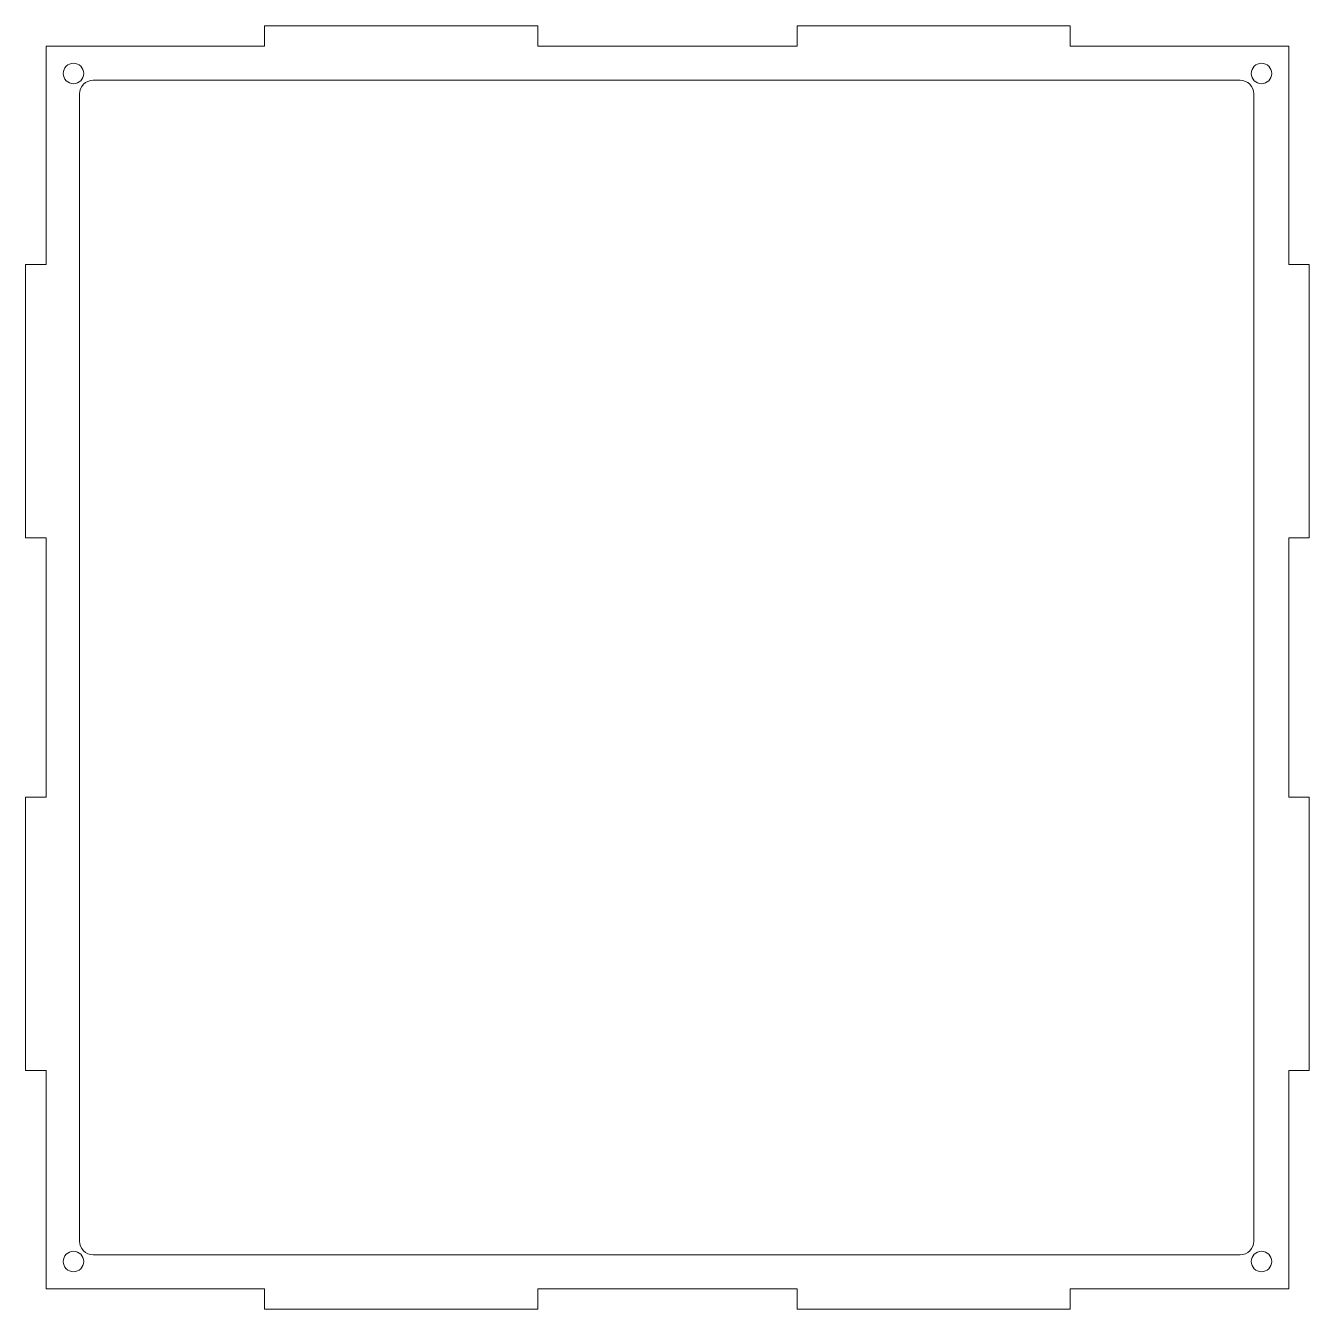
# Model space of a CAD drawing. Header units: millimetres. Extents: x -94 to 94, y -94 to 94.
import ezdxf

# ---------------------------------------------------------------- set-up
doc = ezdxf.new("R2010")
doc.units = ezdxf.units.MM

msp = doc.modelspace()

# ---------------------------------------------------------------- linework, layer by layer
at = {"color": 1, "lineweight": 5, "true_color": 0xff0000, "flags": 128}
msp.add_lwpolyline([(-58.66, 94.08), (-18.66, 94.08), (-18.66, 91.08), (19.34, 91.08), (19.34, 94.08), (59.34, 94.08), (59.34, 91.08), (91.34, 91.08), (91.34, 59.08), (94.34, 59.08), (94.34, 19.08), (91.34, 19.08), (91.34, -18.92), (94.34, -18.92), (94.34, -58.92), (91.34, -58.92), (91.34, -90.92), (59.34, -90.92), (59.34, -93.92), (19.34, -93.92), (19.34, -90.92), (-18.66, -90.92), (-18.66, -93.92), (-58.66, -93.92), (-58.66, -90.92), (-90.66, -90.92), (-90.66, -58.92), (-93.66, -58.92), (-93.66, -18.92), (-90.66, -18.92), (-90.66, 19.08), (-93.66, 19.08), (-93.66, 59.08), (-90.66, 59.08), (-90.66, 91.08), (-58.66, 91.08)], close=True, dxfattribs=at)
msp.add_lwpolyline([(84.22, 86.08), (-83.78, 86.08, 0.414214), (-85.78, 84.08), (-85.78, -83.92, 0.414214), (-83.78, -85.92), (84.22, -85.92, 0.414214), (86.22, -83.92), (86.22, 84.08, 0.414214)], format="xyb", close=True, dxfattribs=at)
at = {"color": 1, "lineweight": 5, "true_color": 0xff0000}
for centre in [(-86.66, 87.08), (87.34, 87.08), (-86.66, -86.92), (87.34, -86.92)]:
    msp.add_circle(centre, 1.5, dxfattribs=at)

doc.saveas('drawing.dxf')
